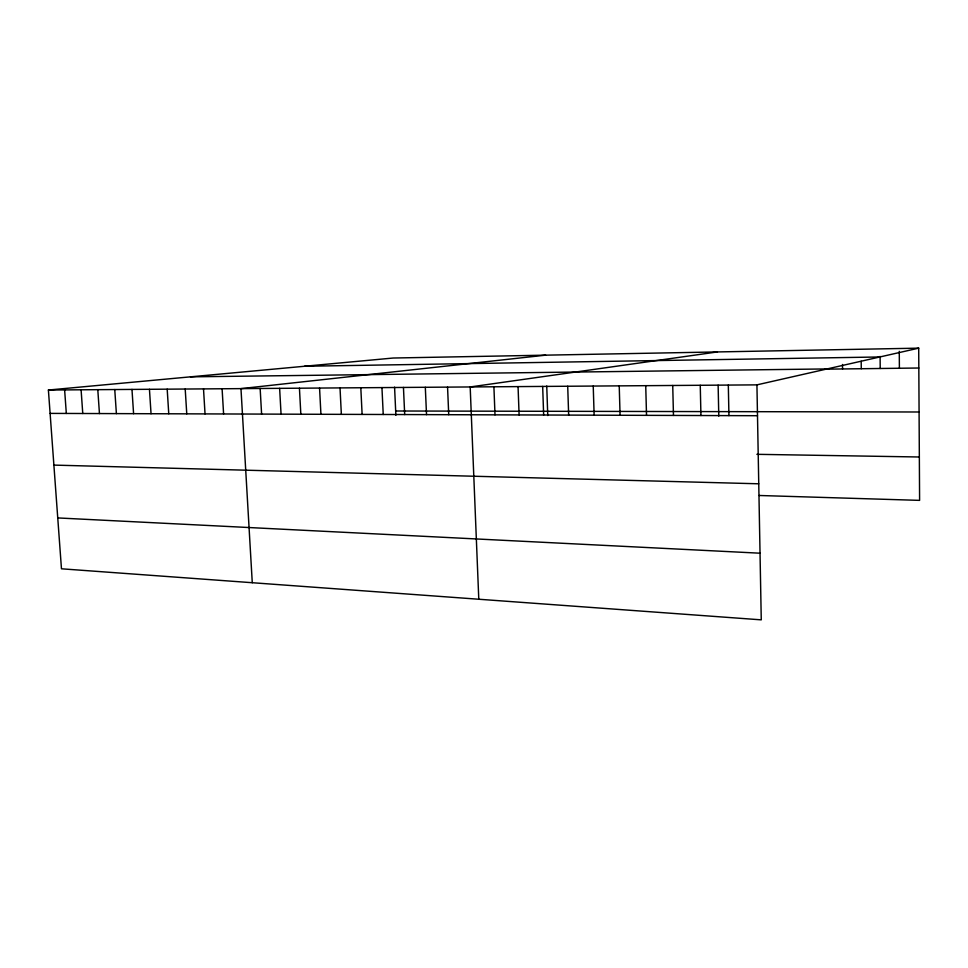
<?xml version="1.0" encoding="UTF-8"?>
<svg xmlns="http://www.w3.org/2000/svg" width="968" height="968" viewBox="0 0 968 968"><rect width="100%" height="100%" fill="white"/><g stroke="black" fill="none" stroke-linecap="round" stroke-linejoin="round"><path stroke-width="1.45" d="M756.928 384.865L761.259 619.847L61.468 568.797L48.4 390.031L756.928 384.865L918.705 348.153L919.6 500.371L759.093 495.483M717.421 351.929L470.182 386.958L478.785 599.24M545.662 355.159L240.971 388.628L252.273 582.724M48.4 390.031L393.214 358.027L918.705 348.153M304.545 366.255L879.851 356.974M190.478 376.842L827.18 368.929M825.51 369.171L918.826 368.009M395.67 411.001L919.08 411.993M50.106 413.396L757.496 415.708M756.879 454.319L919.346 456.993M53.893 465.1L758.755 483.794M57.753 517.928L760.025 553.2M81.094 389.789L82.764 413.505M64.626 389.91L66.32 413.457M97.792 389.668L99.45 413.566M114.756 389.547L116.39 413.614M149.447 389.293L151.044 413.735M131.975 389.414L133.584 413.675M167.186 389.16L168.759 413.784M185.203 389.027L186.763 413.844M203.51 388.894L205.034 413.905M222.096 388.761L223.596 413.965M279.631 388.349L281.059 414.159M260.15 388.483L261.602 414.086M299.439 388.204L300.83 414.219M319.561 388.059L320.928 414.28M340.022 387.902L341.353 414.352M360.81 387.757L362.117 414.413M381.949 387.599L383.231 414.486M403.45 387.442L404.697 414.558M394.569 387.152L395.876 415.32M425.315 387.285L426.525 414.631M447.555 387.127L448.728 414.703M493.91 386.789L494.999 414.849M518.061 386.607L519.102 414.933M546.739 386.026L547.755 415.538M542.661 386.426L543.653 415.006M567.708 386.244L568.664 415.091M593.227 386.063L594.134 415.175M619.23 385.869L620.077 415.26M645.729 385.675L646.527 415.345M672.724 385.482L673.474 415.429M700.251 385.288L700.941 415.526M728.311 385.082L728.94 415.611M718.135 385.204L718.788 416.131M861.193 361.233L861.278 368.723M842.511 364.488L842.571 368.953M880.106 356.418L880.215 368.493M899.272 351.336L899.393 368.251"/></g></svg>
